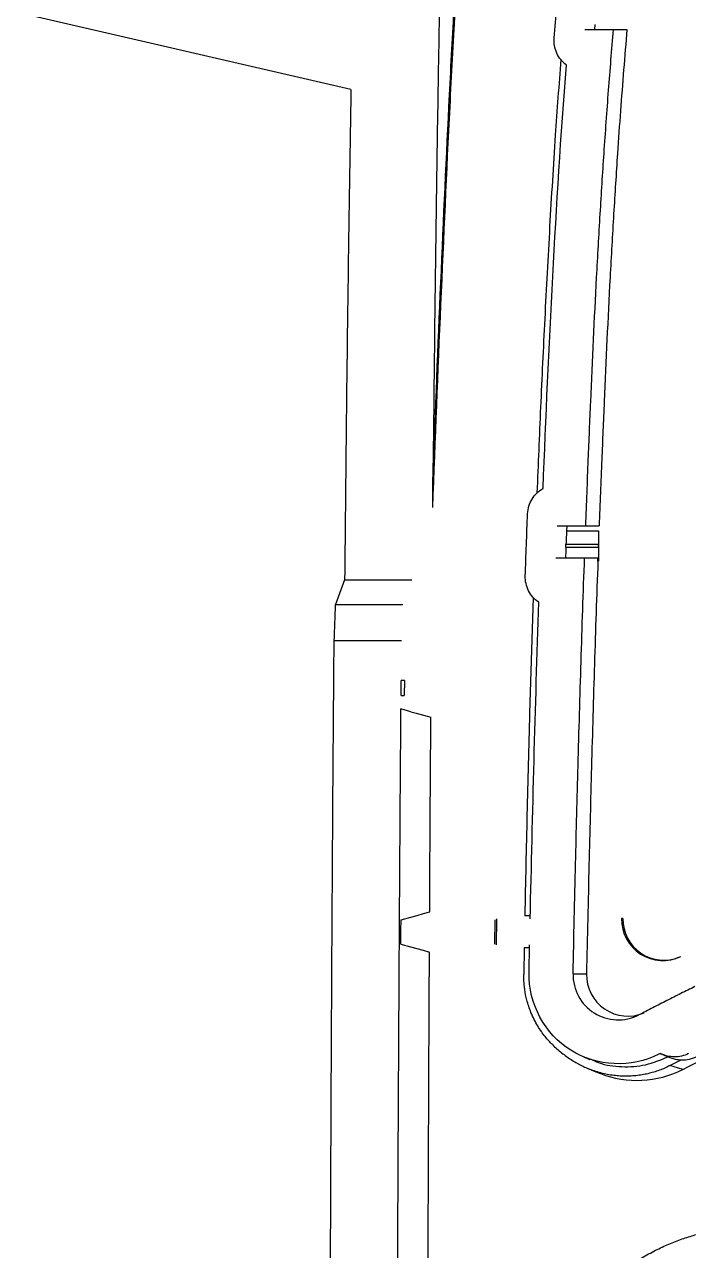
# Model space of a CAD drawing. Header units: millimetres. Extents: x 405 to 507, y -86 to 86.
# Drawn here: x 409.53 to 429.32, y 19.5 to 56.06 of the extents above; entities that cross this region are included whole.
import ezdxf

# ---------------------------------------------------------------- set-up
doc = ezdxf.new("R2010")
doc.units = ezdxf.units.MM

msp = doc.modelspace()

# ---------------------------------------------------------------- linework, layer by layer
at = {"color": 7, "linetype": 'Continuous', "lineweight": 25}
for p, q in [((419.262, 54.119), (409.535, 56.365)), ((426.532, 56.06), (426.519, 55.91)), ((426.231, 55.91), (427.486, 55.91)), ((425.406, 41.11), (426.659, 41.11)), ((425.695, 41.11), (425.689, 40.96)), ((425.689, 40.96), (426.643, 40.96)), ((426.643, 40.96), (426.643, 40.06)), ((426.639, 40.46), (425.666, 40.46)), ((425.67, 40.56), (426.639, 40.56)), ((426.639, 40.46), (426.639, 40.56)), ((425.371, 40.16), (426.621, 40.16)), ((426.643, 40.06), (426.621, 40.06)), ((419.073, 39.503), (421.078, 39.503)), ((418.803, 38.766), (420.808, 38.766)), ((424.692, 38.976), (424.584, 35.519)), ((420.767, 37.678), (418.762, 37.678)), ((420.854, 36.502), (420.757, 36.502)), ((420.855, 36.502), (420.851, 36.053)), ((420.754, 36.053), (420.851, 36.053)), ((421.045, 35.568), (420.751, 35.651)), ((421.045, 35.568), (421.206, 35.523)), ((421.206, 35.523), (421.644, 35.4)), ((423.547, 28.639), (423.563, 29.362)), ((423.604, 29.387), (423.587, 28.614)), ((427.368, 29.398), (427.327, 29.398)), ((424.426, 28.525), (424.413, 27.731)), ((424.569, 27.782), (424.587, 28.614)), ((425.881, 27.754), (426.281, 27.751)), ((426.188, 25.277), (426.383, 25.195)), ((428.481, 25.376), (428.44, 25.356)), ((428.481, 25.376), (428.712, 25.277)), ((428.595, 25.327), (428.794, 25.244)), ((426.283, 24.946), (426.555, 24.831)), ((426.418, 24.89), (426.695, 24.774)), ((428.767, 25.013), (429.104, 25.185)), ((429.148, 24.901), (428.767, 25.013))]:
    msp.add_line(p, q, dxfattribs=at)
at = {"color": 7, "linetype": 'Continuous', "lineweight": 25, "flags": 128}
for points in [[(425.666, 40.46), (425.668, 40.516), (425.67, 40.56)], [(419.073, 39.503), (418.922, 39.09), (418.803, 38.766)], [(419.075, 39.687), (419.074, 39.584), (419.073, 39.503)], [(420.754, 36.053), (420.756, 36.305), (420.757, 36.502)], [(420.751, 28.638), (420.753, 29.044), (420.755, 29.362)], [(420.755, 29.362), (421.045, 29.443), (421.233, 29.495), (421.42, 29.548), (421.608, 29.6)], [(424.606, 29.476), (424.577, 29.476), (424.444, 29.476)], [(420.751, 28.638), (421.04, 28.558), (421.227, 28.505), (421.414, 28.453), (421.601, 28.401)], [(424.585, 28.525), (424.558, 28.525), (424.426, 28.525)]]:
    msp.add_lwpolyline(points, dxfattribs=at)
at = {"color": 7, "linetype": 'Continuous', "lineweight": 25}
for centre, radius, start, end in [((441.368, 40.594), 14.73, 178.5765, 180.1326), ((441.368, 40.426), 14.73, 179.8674, 181.4235), ((428.552, 29.372), 1.225, 178.7478, 296.0672), ((428.582, 29.372), 1.214, 178.748, 292.7806), ((427.228, 27.724), 1.347, 178.7476, 297.0956), ((427.517, 27.724), 1.236, 178.7479, 292.7806)]:
    msp.add_arc(centre, radius, start, end, dxfattribs=at)
for points, knots in [([(422.15, 66.571), (422.118, 65.451), (422.057, 63.303), (421.978, 60.218), (421.914, 57.407), (421.857, 54.405), (421.806, 51.029), (421.753, 47.096), (421.725, 44.383), (421.711, 42.981)], [0, 0, 0, 0, 0.142472, 0.27329, 0.392462, 0.499997, 0.655063, 0.821731, 1, 1, 1, 1]), ([(421.698, 41.658), (421.776, 43.696), (421.858, 45.717), (422.029, 49.713), (422.119, 51.691), (422.263, 54.566), (422.313, 55.508), (422.416, 57.347), (422.47, 58.244), (422.582, 59.957), (422.642, 60.775), (422.721, 61.697), (422.737, 61.876), (422.769, 62.224), (422.786, 62.394), (422.837, 62.872), (422.872, 63.156), (422.909, 63.406)], [0, 0, 0, 0, 0.25, 0.25, 0.5, 0.5, 0.625, 0.625, 0.75, 0.75, 0.875, 0.875, 0.90625, 0.90625, 0.9375, 0.9375, 1, 1, 1, 1]), ([(422.872, 63.488), (422.836, 63.255), (422.803, 62.991), (422.754, 62.551), (422.738, 62.395), (422.707, 62.07), (422.691, 61.903), (422.615, 61.044), (422.559, 60.279), (422.451, 58.672), (422.399, 57.828), (422.3, 56.095), (422.253, 55.206), (422.115, 52.492), (422.028, 50.619), (421.864, 46.831), (421.786, 44.914), (421.711, 42.981)], [0, 0, 0, 0, 0.0625, 0.0625, 0.09375, 0.09375, 0.125, 0.125, 0.25, 0.25, 0.375, 0.375, 0.5, 0.5, 0.75, 0.75, 1, 1, 1, 1]), ([(425.682, 54.852), (425.622, 54.902), (425.564, 54.954), (425.468, 55.074), (425.347, 55.272), (425.304, 55.505), (425.317, 55.66)], [0, 0, 0, 0, 0.25, 0.25, 0.5, 1, 1, 1, 1]), ([(426.259, 41.11), (426.284, 41.769), (426.331, 43.003), (426.433, 45.472), (426.548, 47.914), (426.686, 50.382), (426.804, 52.243), (426.934, 54.076), (427.036, 55.306), (427.086, 55.91)], [0, 0, 0, 0, 0.1334479, 0.2499831, 0.5000368, 0.6282725, 0.7500627, 0.8775045, 1, 1, 1, 1]), ([(427.486, 55.91), (427.453, 55.51), (427.385, 54.701), (427.292, 53.47), (427.191, 52.038), (427.087, 50.383), (426.948, 47.915), (426.834, 45.473), (426.732, 43.003), (426.684, 41.769), (426.659, 41.11)], [0, 0, 0, 0, 0.081074, 0.164365, 0.249877, 0.371625, 0.499897, 0.749978, 0.86653, 1, 1, 1, 1]), ([(425.515, 55.015), (425.459, 54.263), (425.335, 52.603), (425.18, 50.025), (425.036, 47.322), (424.91, 44.673), (424.84, 42.942), (424.806, 42.09)], [0, 0, 0, 0, 0.174951, 0.385601, 0.598457, 0.802462, 1, 1, 1, 1]), ([(419.262, 54.119), (419.244, 53.029), (419.206, 50.775), (419.158, 47.281), (419.113, 43.56), (419.088, 41.003), (419.075, 39.687)], [0, 0, 0, 0, 0.226437, 0.468582, 0.726436, 1, 1, 1, 1]), ([(424.526, 41.47), (424.532, 41.626), (424.603, 41.852), (424.748, 42.034), (424.858, 42.142), (424.922, 42.187), (424.988, 42.229)], [0, 0, 0, 0, 0.5, 0.75, 0.75, 1, 1, 1, 1]), ([(425.689, 40.96), (425.685, 40.915), (425.682, 40.854), (425.675, 40.713), (425.672, 40.634), (425.67, 40.56)], [0, 0, 0, 0, 0.5, 0.5, 1, 1, 1, 1]), ([(425.881, 27.754), (425.905, 28.849), (425.951, 30.917), (426.03, 34.019), (426.103, 36.542), (426.169, 38.609), (426.206, 39.643), (426.224, 40.16)], [0, 0, 0, 0, 0.264959, 0.499987, 0.749993, 0.874997, 1, 1, 1, 1]), ([(426.621, 40.06), (426.603, 39.546), (426.566, 38.521), (426.501, 36.47), (426.429, 33.967), (426.351, 30.89), (426.305, 28.838), (426.281, 27.751)], [0, 0, 0, 0, 0.125187, 0.250002, 0.499997, 0.73507, 1, 1, 1, 1]), ([(426.621, 40.06), (426.621, 40.075), (426.62, 40.104), (426.621, 40.141), (426.621, 40.16)], [0, 0, 0, 0, 0.499979, 1, 1, 1, 1]), ([(424.856, 38.83), (424.794, 38.876), (424.734, 38.926), (424.633, 39.041), (424.505, 39.233), (424.452, 39.462), (424.457, 39.617)], [0, 0, 0, 0, 0.25, 0.25, 0.5, 1, 1, 1, 1]), ([(424.604, 29.387), (424.639, 30.961), (424.676, 32.535), (424.761, 35.682), (424.81, 37.256), (424.856, 38.83)], [0, 0, 0, 0, 0.5, 0.5, 1, 1, 1, 1]), ([(418.625, 0.212), (418.625, 1.06), (418.625, 1.837), (418.626, 3.314), (418.626, 4.012), (418.627, 5.378), (418.627, 6.044), (418.628, 7.377), (418.629, 8.044), (418.632, 10.075), (418.634, 11.475), (418.64, 14.42), (418.644, 15.963), (418.654, 19.154), (418.66, 20.799), (418.674, 24.12), (418.682, 25.791), (418.7, 29.15), (418.71, 30.84), (418.734, 34.245), (418.747, 35.958), (418.762, 37.678)], [0, 0, 0, 0, 0.0625, 0.0625, 0.125, 0.125, 0.1875, 0.1875, 0.25, 0.25, 0.375, 0.375, 0.5, 0.5, 0.625, 0.625, 0.75, 0.75, 0.875, 0.875, 1, 1, 1, 1]), ([(420.655, 18.982), (420.67, 22.19), (420.697, 27.747), (420.735, 33.303), (420.751, 35.651)], [0, 0, 0, 0, 0.577463, 1, 1, 1, 1]), ([(424.585, 35.519), (424.571, 35.015), (424.543, 34.008), (424.507, 32.501), (424.473, 30.99), (424.453, 29.983), (424.444, 29.476)], [0, 0, 0, 0, 0.25, 0.5, 0.7482966, 1, 1, 1, 1]), ([(421.608, 29.6), (421.613, 30.599), (421.624, 32.532), (421.637, 34.465), (421.644, 35.4)], [0, 0, 0, 0, 0.516609, 1, 1, 1, 1]), ([(429.148, 24.901), (430.188, 25.434), (431.227, 25.967), (433.391, 26.854), (434.499, 27.228), (437.886, 28.127), (440.213, 28.423), (442.544, 28.422)], [0, 0, 0, 0, 0.25, 0.25, 0.5, 0.5, 1, 1, 1, 1]), ([(425.265, 25.639), (425.23, 25.676), (425.154, 25.753), (425.045, 25.882), (424.933, 26.03), (424.823, 26.199), (424.718, 26.389), (424.602, 26.645), (424.502, 26.946), (424.439, 27.265), (424.414, 27.52), (424.413, 27.668), (424.413, 27.731)], [0, 0, 0, 0, 0.066033, 0.138995, 0.218868, 0.305653, 0.399373, 0.500073, 0.668801, 0.808349, 0.918793, 1, 1, 1, 1]), ([(428.44, 25.356), (427.618, 24.935), (426.592, 24.983), (425.04, 25.956), (424.549, 26.859), (424.569, 27.782)], [0, 0, 0, 0, 0.5, 0.5, 1, 1, 1, 1]), ([(429.513, 27.369), (429.443, 27.335), (429.303, 27.267), (429.024, 27.129), (428.676, 26.953), (428.259, 26.739), (427.981, 26.596), (427.842, 26.525)], [0, 0, 0, 0, 0.12453, 0.249227, 0.499176, 0.749563, 1, 1, 1, 1]), ([(425.265, 25.639), (425.31, 25.597), (425.398, 25.512), (425.538, 25.394), (425.636, 25.322), (425.685, 25.286)], [0, 0, 0, 0, 0.334675, 0.667688, 1, 1, 1, 1]), ([(425.685, 25.286), (425.731, 25.254), (425.823, 25.19), (425.966, 25.104), (426.113, 25.025), (426.263, 24.952), (426.367, 24.911), (426.418, 24.89)], [0, 0, 0, 0, 0.200928, 0.400888, 0.600383, 0.799919, 1, 1, 1, 1]), ([(426.393, 25.215), (426.474, 25.175), (426.768, 25.03), (427.337, 24.963), (428.051, 25.001), (428.49, 25.185), (428.71, 25.276)], [0, 0, 0, 0, 0.113846, 0.408532, 0.703686, 1, 1, 1, 1]), ([(429.32, 25.373), (429.19, 25.306), (428.973, 25.256), (428.756, 25.283), (428.615, 25.317), (428.547, 25.345), (428.481, 25.376)], [0, 0, 0, 0, 0.5, 0.75, 0.75, 1, 1, 1, 1]), ([(428.796, 25.25), (428.839, 25.233), (428.938, 25.195), (429.044, 25.189), (429.104, 25.185)], [0, 0, 0, 0, 0.438979, 1, 1, 1, 1]), ([(428.767, 25.013), (428.716, 24.988), (428.613, 24.937), (428.452, 24.873), (428.285, 24.817), (428.113, 24.771), (427.937, 24.736), (427.755, 24.711), (427.57, 24.698), (427.382, 24.696), (427.191, 24.707), (426.998, 24.731), (426.804, 24.769), (426.609, 24.821), (426.482, 24.867), (426.418, 24.89)], [0, 0, 0, 0, 0.070592, 0.142067, 0.214479, 0.287875, 0.362299, 0.437792, 0.514394, 0.592146, 0.671091, 0.75128, 0.832774, 0.915648, 1, 1, 1, 1]), ([(422.42, 14.1), (422.487, 14.191), (422.649, 14.411), (422.944, 14.787), (423.336, 15.263), (423.835, 15.829), (424.452, 16.477), (425.197, 17.195), (426.085, 17.967), (426.874, 18.586), (427.507, 19.029), (427.922, 19.285), (428.33, 19.506), (428.73, 19.693), (429.122, 19.846), (429.506, 19.966), (429.879, 20.053), (430.189, 20.099), (430.438, 20.124), (430.628, 20.14), (430.818, 20.152), (431.01, 20.162), (431.202, 20.168), (431.395, 20.171), (431.588, 20.171), (431.782, 20.167), (431.976, 20.163), (432.122, 20.149), (432.225, 20.151), (432.289, 20.162), (432.366, 20.181), (432.458, 20.207), (432.565, 20.24), (432.687, 20.282), (432.823, 20.33), (432.974, 20.385), (433.139, 20.448), (433.278, 20.495), (433.383, 20.544), (433.455, 20.591), (433.54, 20.653), (433.637, 20.731), (433.746, 20.825), (433.868, 20.935), (434.003, 21.061), (434.221, 21.272), (434.511, 21.547), (434.864, 21.86), (435.191, 22.132), (435.49, 22.363), (435.862, 22.625), (436.379, 22.911), (437.103, 23.208), (437.977, 23.471), (438.841, 23.649), (439.652, 23.767), (440.374, 23.847), (441.139, 23.902), (441.945, 23.93), (442.792, 23.924), (443.678, 23.882), (444.603, 23.801), (445.229, 23.711), (445.548, 23.666)], [0, 0, 0, 0, 0.012882, 0.030969, 0.054276, 0.082828, 0.116656, 0.155795, 0.200287, 0.25018, 0.269533, 0.287953, 0.305483, 0.322169, 0.338063, 0.353221, 0.367705, 0.381581, 0.388781, 0.395997, 0.40323, 0.410481, 0.417751, 0.425042, 0.432356, 0.439693, 0.447055, 0.454444, 0.456295, 0.458718, 0.461735, 0.465357, 0.469591, 0.47444, 0.479907, 0.485993, 0.492698, 0.500023, 0.502554, 0.505793, 0.509767, 0.514487, 0.519958, 0.526182, 0.533158, 0.540886, 0.560608, 0.578483, 0.594547, 0.608837, 0.621391, 0.64618, 0.675681, 0.710109, 0.749646, 0.775645, 0.803143, 0.832148, 0.862664, 0.894699, 0.928262, 0.963359, 1, 1, 1, 1]), ([(444.821, 21.378), (444.674, 21.397), (444.381, 21.433), (443.944, 21.477), (443.509, 21.512), (443.079, 21.538), (442.652, 21.555), (442.23, 21.564), (441.811, 21.564), (441.398, 21.556), (440.988, 21.541), (440.584, 21.519), (440.184, 21.489), (439.789, 21.452), (439.399, 21.408), (439.014, 21.358), (438.634, 21.302), (438.26, 21.24), (437.891, 21.172), (437.528, 21.098), (437.17, 21.019), (436.817, 20.935), (436.47, 20.847), (436.129, 20.754), (435.794, 20.656), (435.464, 20.555), (435.14, 20.449), (434.822, 20.34), (434.509, 20.228), (434.202, 20.112), (433.716, 19.92), (433.054, 19.636), (432.226, 19.239), (431.413, 18.806), (430.618, 18.337), (429.842, 17.834), (429.086, 17.298), (428.353, 16.728), (427.644, 16.125), (426.959, 15.492), (426.302, 14.828), (425.671, 14.136), (425.275, 13.652), (425.078, 13.41)], [0, 0, 0, 0, 0.019958, 0.039722, 0.05929, 0.078664, 0.097843, 0.116827, 0.135617, 0.154213, 0.172615, 0.190822, 0.208836, 0.226656, 0.244281, 0.261714, 0.278952, 0.295998, 0.312849, 0.329508, 0.345973, 0.362246, 0.378325, 0.394211, 0.409905, 0.425406, 0.440714, 0.45583, 0.470753, 0.485484, 0.500022, 0.541215, 0.582492, 0.623855, 0.665302, 0.706835, 0.748454, 0.790159, 0.831952, 0.873832, 0.915799, 0.957855, 1, 1, 1, 1])]:
    msp.add_open_spline(points, degree=3, knots=knots, dxfattribs=at)
for points in [[(425.317, 55.66), (425.368, 56.279), (425.422, 56.898), (425.483, 57.516)], [(424.988, 42.229), (425.155, 46.44), (425.356, 50.652), (425.682, 54.852)], [(421.698, 41.658), (421.702, 42.099), (421.707, 42.54), (421.711, 42.981)], [(424.457, 39.617), (424.479, 40.235), (424.502, 40.852), (424.526, 41.47)], [(425.666, 40.46), (425.663, 40.357), (425.66, 40.246), (425.658, 40.16)], [(418.762, 37.678), (418.776, 38.041), (418.789, 38.403), (418.803, 38.766)], [(421.56, 18.98), (421.573, 22.121), (421.586, 25.261), (421.601, 28.401)], [(429.104, 25.185), (429.271, 25.18), (429.439, 25.216), (429.59, 25.294)], [(426.695, 24.774), (427.486, 24.467), (428.387, 24.511), (429.148, 24.901)]]:
    msp.add_open_spline(points, degree=3, dxfattribs=at)

doc.saveas('drawing.dxf')
